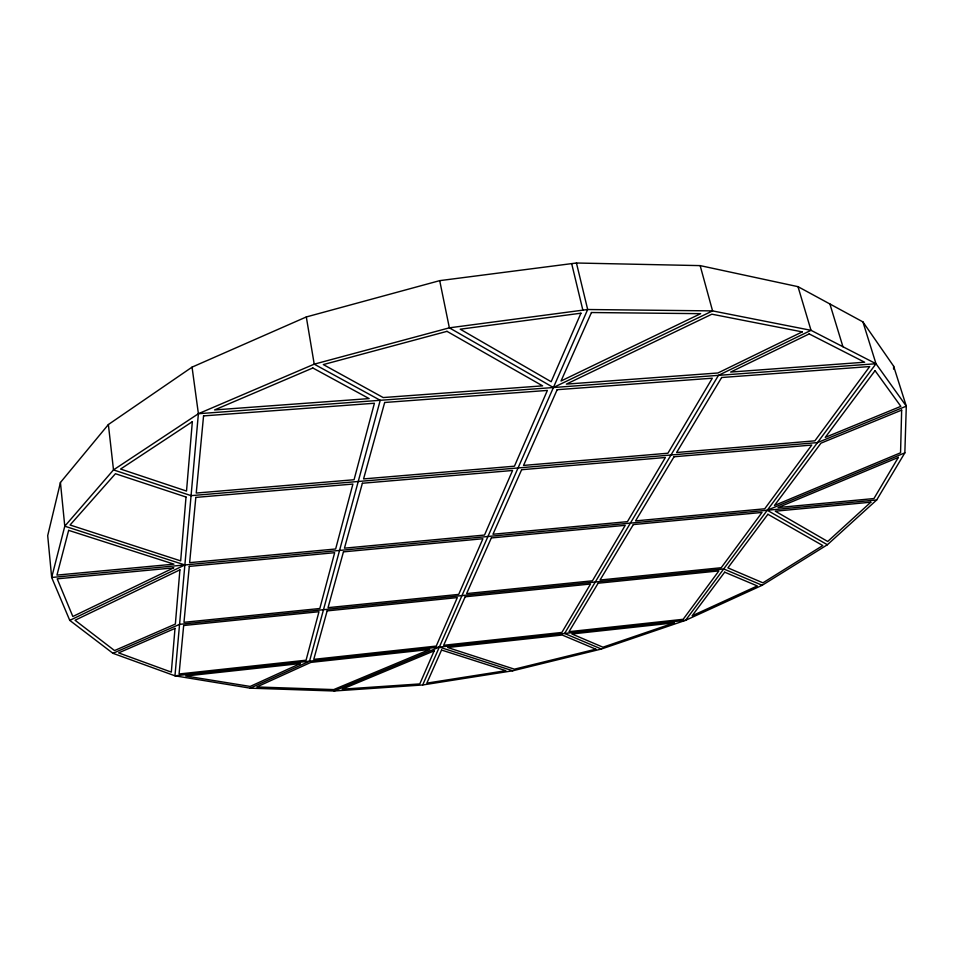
<?xml version="1.0" encoding="UTF-8"?>
<svg xmlns="http://www.w3.org/2000/svg" width="954" height="954" viewBox="0 0 954 954"><rect width="100%" height="100%" fill="white"/><g stroke="black" fill="none" stroke-linecap="round" stroke-linejoin="round"><path stroke-width="1.43" d="M893.588 369.138L893.636 366.193L862.929 321.903L797.997 286.665L700.153 265.617L576.443 263.006L439.711 280.643L306.306 316.955L192.052 367.135L108.374 424.542L60.436 482.497L47.7 535.635L51.671 577.48L69.761 620.386L112.942 653.311L174.964 675.814L250.246 688.168L334.103 690.994L422.694 684.972L512.763 670.781L601.366 649.03L685.592 620.315L762.186 585.279L827.38 544.746L876.678 499.979L904.845 452.852L906.3 406.166L893.636 366.193M192.052 367.135L198.396 413.714L174.964 675.814L685.592 620.315L875.999 363.736L862.929 321.903M422.694 684.972L587.676 309.513L576.443 263.006M108.374 424.542L113.502 469.893L191.074 495.651L817.483 442.596L906.3 406.166L875.999 363.736L811.019 330.322L712.566 310.897L587.676 309.513L449.358 327.83L314.224 364.166L198.396 413.714L113.502 469.893L64.777 526.203L51.671 577.48L876.678 499.979M69.761 620.386L184.873 564.959L64.777 526.203L60.436 482.497M250.246 688.168L309.537 661.194L380.241 400.298L314.224 364.166L306.306 316.955M112.942 653.311L179.567 624.357L723.716 568.942L762.186 585.279M334.103 690.994L439.341 647.086L512.763 670.781M904.845 452.852L767.266 510.259L827.38 544.746M198.396 413.714L875.999 363.736M601.366 649.03L564.613 633.468L718.457 375.363L811.019 330.322L797.997 286.665M829.885 303.968L842.942 346.743M700.153 265.617L712.566 310.897L553.392 387.527L449.358 327.83L439.711 280.643M571.673 263.626L582.858 310.157M901.661 410.113L900.552 452.792L774.469 505.465L820.953 443.169L901.661 410.113M174.999 628.424L171.326 672.117L118.618 652.894L174.999 628.424M179.912 569.848L175.357 624.083L114.54 650.568L75.044 620.255L179.912 569.848M186.018 497.022L180.664 560.88L70.047 524.998L115.446 473.721L186.018 497.022M192.338 421.692L186.519 491.071L120.586 469.058L192.338 421.692M183.669 625.514L179.078 673.989L306.067 660.204L318.97 611.717L183.669 625.514M189.286 566.39L183.979 622.318L319.817 608.509L334.663 552.688L189.286 566.39M195.82 497.404L189.631 562.669L335.641 548.991L352.908 484.06L195.82 497.404M203.56 415.896L196.238 493.051L354.065 479.731L374.409 403.244L203.56 415.896M68.64 530.352L56.966 575.107L173.926 564.148L68.64 530.352M327.15 610.882L313.759 659.369L436.24 646.085L457.324 597.598L327.15 610.882M343.44 551.865L328.033 607.674L458.707 594.402L482.915 538.736L343.44 551.865M362.377 483.249L344.454 548.168L484.513 535.051L512.572 470.489L362.377 483.249M384.677 402.481L363.569 478.92L514.444 466.196L547.381 390.424L384.677 402.481M434.177 650.843L419.796 683.923L342.176 689.182L434.177 650.843M580.95 313.198L551.162 381.731L460.233 329.202L580.95 313.198M441.547 650.044L426.843 683.124L505.858 670.686L441.547 650.044M465.194 596.787L443.658 645.286L561.858 632.454L590.538 584.003L465.194 596.787M491.334 537.937L466.613 593.591L592.422 580.807L625.252 525.32L491.334 537.937M521.635 469.714L492.968 534.252L627.422 521.659L665.379 457.503L521.635 469.714M557.172 389.697L523.543 465.421L667.907 453.233L712.304 378.201L557.172 389.697M591.444 312.53L561.035 381.004L700.653 313.663L591.444 312.53M898.346 457.407L873.924 498.56L778.035 507.552L898.346 457.407M598.122 583.228L569.025 631.679L683.171 619.289L718.887 570.897L598.122 583.228M633.337 524.569L600.03 580.032L721.236 567.713L762.031 512.441L633.337 524.569M674.049 456.763L635.543 520.896L764.726 508.792L811.759 445.065L674.049 456.763M721.641 377.51L676.613 452.506L814.883 440.831L869.702 366.551L721.641 377.51M724.682 572.173L692.127 615.795L757.297 585.947L724.682 572.173M767.898 514.278L727.902 567.868L762.938 582.834L822.789 545.557L767.898 514.278M875.056 370.665L825.258 437.397L900.838 406.356L875.056 370.665M870.823 502.198L827.714 541.478L775.292 511.189L870.823 502.198M802.242 331.885L717.909 372.99L566.366 384.116L711.875 314.188L802.242 331.885M809.183 333.912L730.645 372.06L864.634 362.222L809.183 333.912M173.652 567.857L72.838 616.487L57.204 578.828L173.652 567.857M300.415 663.531L250.163 686.439L185.768 676.016L300.415 663.531M310.837 662.398L256.793 686.963L333.721 689.587L429.789 649.447L310.837 662.398M312.84 367.982L214.578 409.934L369.138 398.593L312.84 367.982M674.383 622.819L602.952 647.194L571.911 633.981L674.383 622.819M446.997 331.348L323.323 364.583L383.198 397.556L542.611 385.857L446.997 331.348M595.833 649.185L514.409 669.171L447.629 647.504L562.216 635.03L595.833 649.185"/></g></svg>
